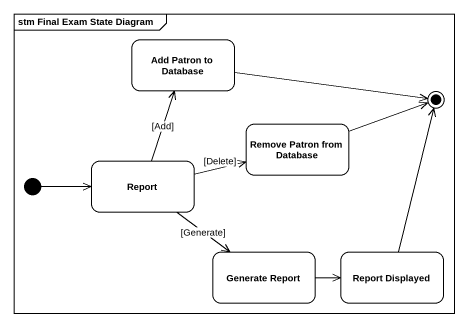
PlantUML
@startuml
mainframe stm Final Exam State Diagram
hide empty description
state "Add Patron to Database" as Add_Patron_to_Database
state Report
state "Remove Patron from Database" as Remove_Patron_from_Database
state "Generate Report" as Generate_Report
state "Report Displayed" as Report_Displayed
[*] -right-> Report
Report -up-> Add_Patron_to_Database : [Add]
Report -right-> Remove_Patron_from_Database : [Delete]
Report --> Generate_Report : [Generate]
Generate_Report -right-> Report_Displayed
Add_Patron_to_Database -right-> [*]
Remove_Patron_from_Database -right-> [*]
Report_Displayed -up-> [*]
@enduml
